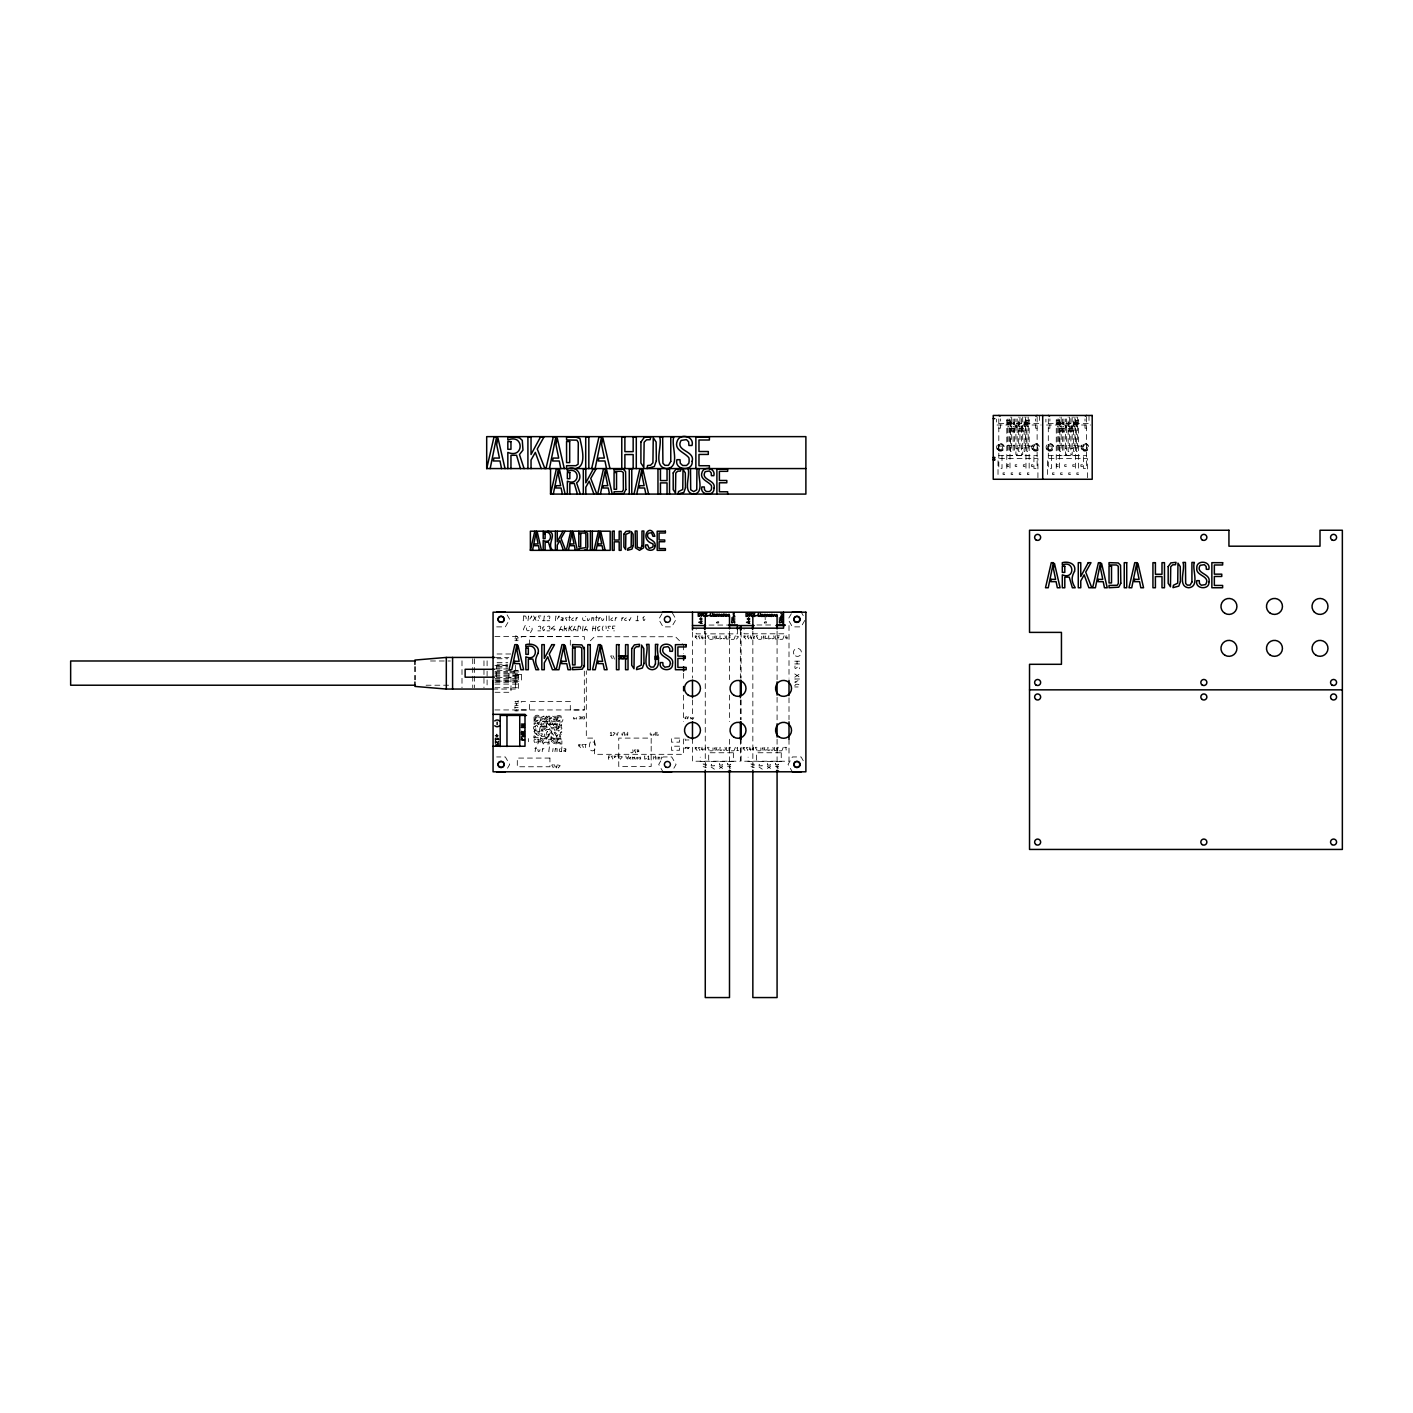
<?xml version="1.0" encoding="UTF-8"?>
<svg xmlns="http://www.w3.org/2000/svg" width="1413" height="1413" viewBox="0 0 1413 1413"><rect width="100%" height="100%" fill="white"/><g stroke="black" fill="none" stroke-linecap="round" stroke-linejoin="round"><path stroke-width="0.75" stroke-dasharray="5 3.75" d="M543.334 721.195C549.657 722.555 537.858 724.586 545.012 722.891C546.001 723.65 550.911 725.346 550.081 722.043C546.248 721.195 543.369 721.231 542.486 721.284L543.334 721.125M542.521 727.094L547.555 727.077C548.88 732.429 549.851 728.19 547.555 729.603L550.081 729.567L548.403 724.622L550.84 724.586L550.929 722.979L546.743 722.873L546.672 720.365L541.656 718.705L545.771 718.669L545.012 717.062L550.046 716.992L549.251 725.381C557.905 722.608 549.304 720.612 547.555 721.195C548.898 726.936 543.351 726.247 539.943 727.024C541.462 723.951 533.814 723.368 538.176 722.891L538.265 726.229L539.943 728.048L539.095 732.093L541.603 732.199L540.808 733.824L542.433 733.877C540.243 740.695 540.473 728.048 538.176 732.181C536.181 731.934 536.216 729.002 538.212 728.79C537.452 724.71 536.057 723.544 534.873 727.872L535.633 727.96C536.622 731.386 531.8 729.196 534.043 726.353L536.534 726.282C536.816 729.55 533.266 729.249 534.891 733.824L538.265 733.064C540.473 733.7 538.653 736.668 537.417 734.795C538.053 741.79 532.754 731.669 534.043 738.045L537.382 738.098L538.212 740.642C539.413 747.194 533.231 743.22 534.043 739.864L536.481 738.946L535.774 742.302L539.907 741.489L539.96 743.114L541.603 743.15L542.398 741.472L543.281 743.997L544.164 742.355L540.826 742.302L540.808 740.677L542.433 739.794L544.129 741.454L545.012 738.187L547.467 738.098C549.021 735.396 543.422 732.941 545.029 737.215L546.619 737.25L545.877 740.589L547.555 741.436C551.724 744.421 542.521 739.882 545.029 743.962L549.233 743.927L548.403 735.608C551.176 732.852 543.987 734.954 550.84 734.725L551.724 739.776L547.59 739.776L550.84 738.946L551.017 737.25L553.419 737.233C555.98 734.619 550.346 734.583 551.776 730.574C556.775 731.563 545.33 732.358 550.099 738.045L553.454 738.134L552.624 743.962L555.062 743.167C554.302 738.522 548.668 747.777 551.776 740.712L552.624 740.536M570.304 645.158L570.304 636.662L529.575 636.662L529.575 645.158M540.79 738.187L540.773 739.741C535.509 741.86 539.501 733.93 540.79 738.187C548.315 741.737 544.764 733.082 547.467 731.333C548.138 735.767 549.321 730.397 550.911 730.539C552.66 732.27 551.459 741.419 555.132 738.134L554.267 740.624L552.624 740.624M540.773 727.077C539.978 725.028 545.665 722.908 544.164 727.024C547.502 728.702 545.718 719.093 546.707 728.719L544.923 729.656L542.521 728.825L543.316 732.994L542.468 730.539L540.79 731.245L541.621 729.691C537.558 725.558 551.017 729.55 545.1 730.486L544.164 736.314L541.656 736.438L542.468 738.893L541.638 738.187M558.612 726.264L558.524 728.772L555.168 728.843L555.115 731.333L554.267 728.825L550.946 728.772L550.116 726.282L551.776 727.872C554.179 727.925 557.729 724.321 560.202 727.077L557.764 727.96C557.075 730.609 564.37 729.514 561.102 727.094L561.897 722.944L561.049 725.381C558.312 726.971 559.654 721.849 560.219 724.498L552.695 724.586C550.681 719.994 555.062 721.354 555.132 718.705L553.507 719.5L552.66 717.839L551.812 719.535L551.812 722.043L555.132 721.248L553.543 725.434C553.825 721.284 558.983 723.014 556.828 727.925L555.168 727.147L557.676 726.353M527.985 620.731L528.586 615.944L529.751 619.353L531.765 615.944L531.182 620.731M543.722 620.731L544.305 615.944L542.769 617.304M535.121 751.663L535.633 747.565L536.852 746.876M555.344 620.731L555.945 615.944L557.111 619.353L559.124 615.944L558.541 620.731M542.186 751.663L542.592 748.466M562.869 620.731L563.01 617.764L561.191 617.764M549.392 746.876L548.792 751.663L551.088 751.663M563.999 630.869L564.599 626.065C568.309 624.599 567.514 630.145 564.299 628.573M552.677 751.663L553.066 748.466M569.616 615.944L569.103 620.042L570.163 620.731M568.785 630.869L569.386 626.065M554.956 751.663L555.362 748.466M557.005 751.663L557.146 748.696L555.291 748.925M575.868 620.731L576.257 617.534M561.332 751.663L561.932 746.876M565.677 751.663L565.818 748.696L563.981 748.696M582.474 630.869L583.074 626.065M591.588 620.731L591.994 617.534M592.506 630.869L593.107 626.065M593.654 620.731L593.796 617.764L591.941 617.993M596.516 615.944L596.003 620.042L597.063 620.731M595.244 630.869L595.844 626.065M598.67 620.731L599.059 617.534M603.139 626.065C599.483 632.212 608.067 632.106 605.877 626.065M606.548 615.944L606.636 620.731M609.056 615.944L609.144 620.731M615.079 620.731L615.485 617.534M621.685 620.731L622.091 617.534M637.192 620.731L637.793 615.944L636.256 617.304M557.27 764.733L556.51 767.93L555.91 765.652L555.309 767.93L554.55 764.733M628.573 755.973L627.814 759.17L627.213 756.891L626.595 759.17L625.835 755.973M687.778 747.194L687.389 748.784L686.4 747.194M687.248 739.97L686.17 739.97M688.908 739.97L687.848 739.97M582.704 716.833L581.962 719.076L581.202 716.833M618.152 732.217L617.092 735.414L616.033 732.217M623.327 732.217L622.268 735.414L621.19 732.217M702.067 635.691L701.307 637.97L703.268 637.97M717.045 621.861L718.722 621.72L718.722 622.921L715.526 622.921L715.826 621.402L717.045 622.921M688.378 716.674L687.636 718.899L686.895 716.674M702.067 747.159L701.307 749.455L703.268 749.455M750.78 635.656L750.02 637.934L751.999 637.934M764.733 621.861L766.411 621.72L766.411 622.921L763.214 622.921L763.515 621.402L764.733 622.921M786.193 635.656L785.434 637.934L787.412 637.934M749.932 747.159L749.173 749.455L751.151 749.455M795.007 666C793.965 673.33 800.359 661.372 799.334 668.72M794.777 685.835L795.448 684.687A3.321 3.321 0 0 1 798.875 684.687L799.564 686.965L794.777 686.965M559.212 630.869L561.42 626.065L562.409 630.869M572.901 630.869L575.091 626.065L576.098 630.869M584.064 630.869L586.271 626.065L587.26 630.869M630.975 617.534L629.439 620.731L628.697 617.534M633.889 759.17L634.349 757.032L635.267 759.17M507.514 768.213L509.687 764.451L505.342 756.944L496.67 756.944M661.973 613.737L658.723 619.371L663.05 626.877L671.723 626.877L676.05 619.371L671.723 611.864M673.877 768.213L676.05 764.451L671.723 756.944L663.05 756.944L658.723 764.451L663.05 771.957M791.333 613.737L788.065 619.371L792.41 626.877L801.083 626.877L805.41 619.371M551.724 628.803C562.215 628.873 543.457 634.048 554.338 626.065M576.151 618.452L577.634 617.534M598.953 618.452L600.437 617.534M615.361 618.452L616.845 617.534M621.967 618.452L623.451 617.534M542.468 749.385L543.952 748.466M533.001 620.731L536.781 615.944M590.369 640.796L594.414 636.751L675.502 636.751L682.249 643.498M534.873 717.062C546.019 714.642 532.86 728.207 534.873 717.062L534.043 717.062C540.367 709.626 544.217 727.094 534.114 722.043L534.043 717.062M556.846 717.062C567.973 714.642 554.814 728.207 556.846 717.062L555.998 717.062C557.958 713.388 565.924 716.674 561.915 721.972L555.998 722.008L555.998 717.062M573.766 717.786L574.72 719.076M556.846 739.017L561.014 738.946L561.049 743.114L556.881 743.15L555.998 738.187L561.897 738.134L561.862 743.997L555.998 743.962L555.998 739.017M558.347 765.034L560.166 765.652L558.188 767.93L560.166 767.93M613.295 732.517L615.114 733.135L613.136 735.414L615.114 735.414M736.721 636.15L738.54 636.751L736.562 639.029L738.54 639.029M620.519 756.273L622.338 756.891L620.36 759.17L622.338 759.17M632.529 757.35L633.889 757.492M690.833 717.627L691.787 718.899M658.529 757.35L659.73 757.191L659.889 759.17M706.041 765.828C707.418 762.225 703.444 765.528 703.144 763.85L703.144 765.828M753.924 765.828C755.301 762.225 751.327 765.528 751.027 763.85L751.027 765.828M525.247 625.394L523.358 629.491L524.329 632.688M529.186 630.41C525.106 632.936 526.095 623.91 529.663 626.524M547.449 616.404C551.653 614.231 549.904 620.448 546.672 620.731L549.639 620.731M530.493 632.688L532.259 629.491L531.394 625.394M538.335 626.524C542.521 624.369 540.773 630.587 537.558 630.869L540.525 630.869M547.449 626.524C551.653 624.369 549.904 630.587 546.672 630.869L549.639 630.869M569.05 628.803L572.124 626.065M585.265 620.272C581.202 622.797 582.191 613.772 585.759 616.404M794.777 677.163L799.564 673.966M719.447 768.407L722.644 766.288M767.33 768.407L770.527 766.288M704.946 637.21C705.617 642.403 705.016 632.865 705.564 637.21M576.734 718.97L575.674 718.652L576.734 717.68M753.659 637.175C754.312 642.491 753.8 632.741 754.277 637.175M610.257 733.135L611.158 732.217L611.158 735.414M638.376 751.327L638.835 750.109L637.316 749.808L637.316 753.005L638.535 753.005L638.994 751.645L637.316 751.327M631.01 759.011C626.824 758.869 633.554 755.566 629.633 758.11M647.737 756.891L648.638 755.973L648.638 759.17M704.946 748.678C705.617 753.871 705.016 744.351 705.564 748.678M736.721 748.236L737.621 747.318L737.621 750.515M752.829 748.696C753.518 753.941 753.041 744.262 753.429 748.696M563.116 618.682L560.678 620.042L562.886 620.501M573.607 620.501C567.39 620.272 578.058 615.344 571.735 619.124M612.818 620.501C606.619 620.272 617.269 615.344 610.946 619.124M626.507 620.501C620.289 620.272 630.957 615.344 624.617 619.124M561.367 751.433C558.153 753.217 558.894 746.876 561.703 748.696M565.924 749.614L563.469 750.974L565.695 751.433M528.338 738.557L528.391 741.719M584.328 671.087L584.328 709.944L570.304 710.015L570.304 701.519L529.575 701.519L529.575 710.015L518.129 709.944M1006.798 420.544L1009.977 420.544M1025.962 420.544L1029.159 420.544M1056.27 420.544L1059.45 420.544M1075.434 420.544L1078.631 420.544M1007.752 422.77L1009.041 422.77M1010.419 422.77L1011.69 422.77M1013.156 422.77L1014.446 422.77M1018.667 422.77L1019.939 422.77M1024.16 422.77L1025.432 422.77M1026.915 422.77L1028.187 422.77M1057.242 422.77L1058.514 422.77M1059.891 422.77L1061.163 422.77M1062.629 422.77L1063.918 422.77M1068.14 422.77L1069.411 422.77M1073.633 422.77L1074.922 422.77M1076.388 422.77L1077.66 422.77M1007.752 423.105L1009.041 423.105M1010.419 423.105L1011.69 423.105M1013.156 423.105L1014.446 423.105M1018.667 423.105L1019.939 423.105M1024.16 423.105L1025.432 423.105M1026.915 423.105L1028.187 423.105M1057.242 423.105L1058.514 423.105M1059.891 423.105L1061.163 423.105M1062.629 423.105L1063.918 423.105M1068.14 423.105L1069.411 423.105M1073.633 423.105L1074.922 423.105M1076.388 423.105L1077.66 423.105M1007.752 424.377L1009.041 424.377M1010.419 424.377L1011.69 424.377M1013.156 424.377L1014.446 424.377M1018.667 424.377L1019.939 424.377M1024.16 424.377L1025.432 424.377M1026.915 424.377L1028.187 424.377M1057.242 424.377L1058.514 424.377M1059.891 424.377L1061.163 424.377M1062.629 424.377L1063.918 424.377M1068.14 424.377L1069.411 424.377M1073.633 424.377L1074.922 424.377M1076.388 424.377L1077.66 424.377M997.03 425.013L1041.116 425.013M1046.503 425.013L1090.589 425.013M1015.912 425.967L1017.183 425.967M1021.405 425.967L1022.694 425.967M1065.384 425.967L1066.656 425.967M1070.895 425.967L1072.167 425.967M1015.912 426.284L1017.183 426.284M1021.405 426.284L1022.694 426.284M1065.384 426.284L1066.656 426.284M1070.895 426.284L1072.167 426.284M1007.752 426.602L1009.041 426.602M1010.419 426.602L1011.69 426.602M1013.156 426.602L1014.446 426.602M1015.912 426.602L1017.183 426.602M1018.667 426.602L1019.939 426.602M1021.405 426.602L1022.694 426.602M1024.16 426.602L1025.432 426.602M1026.915 426.602L1028.187 426.602M1057.242 426.602L1058.514 426.602M1059.891 426.602L1061.163 426.602M1062.629 426.602L1063.918 426.602M1065.384 426.602L1066.656 426.602M1068.14 426.602L1069.411 426.602M1070.895 426.602L1072.167 426.602M1073.633 426.602L1074.922 426.602M1076.388 426.602L1077.66 426.602M1015.912 427.574L1017.183 427.574M1021.405 427.574L1022.694 427.574M1065.384 427.574L1066.656 427.574M1070.895 427.574L1072.167 427.574M998.814 428.21L1000.422 428.21L1000.422 418.902M1037.124 428.21L1035.535 428.21L1035.535 418.902M1048.305 428.21L1049.894 428.21L1049.894 418.902M1086.597 428.21L1085.007 428.21L1085.007 418.902M1009.977 428.528L1025.962 428.528M1059.45 428.528L1075.434 428.528M1009.977 430.117L1025.962 430.117M1059.45 430.117L1075.434 430.117M1009.977 431.707L1025.962 431.707M1059.45 431.707L1075.434 431.707M1007.752 445.272L1009.041 445.219M1010.419 445.272L1011.69 445.219M1013.156 445.272L1014.446 445.219M1018.667 445.219L1019.939 445.272M1024.16 445.272L1025.432 445.219M1026.915 445.219L1028.187 445.272M1057.242 445.219L1058.514 445.272M1059.891 445.219L1061.163 445.272M1062.629 445.219L1063.918 445.272M1068.14 445.219L1069.411 445.272M1073.633 445.219L1074.922 445.272M1076.388 445.219L1077.66 445.272M998.814 446.084L1006.798 446.084M1029.159 446.084L1037.124 446.084M1048.305 446.084L1056.27 446.084M1078.631 446.084L1086.597 446.084M1007.716 455.375L1028.24 455.622M998.814 455.657L1037.124 455.657M1048.305 455.657L1086.597 455.657M540.896 615.944L538.618 615.944C537.329 617.234 543.987 620.89 537.841 620.272M568.733 617.534L570.569 617.534M595.632 617.534L597.469 617.534M542.345 620.731L545.082 620.731M635.832 620.731L638.57 620.731M756.891 624.988L774.377 624.988M709.008 625.058L728.684 625.058M614.991 626.065L612.712 626.065L612.112 630.869L614.39 630.869M496.67 626.877L505.342 626.877L509.687 619.371L506.419 613.737M592.824 628.361L595.562 628.361M612.43 628.361L614.019 628.361M559.848 629.491L562.127 629.491M573.519 629.491L575.798 629.491M584.699 629.491L586.978 629.491M700.583 633.872L696.185 633.872L696.185 629.474M748.466 633.801L744.068 633.801L744.068 629.386M752.528 633.801L785.31 633.801M709.043 635.832L707.524 635.832C706.871 636.733 711.463 639.135 707.383 638.729M730.627 635.832L729.108 635.832L729.108 639.029L730.627 639.029M757.774 635.815L756.255 635.815C755.584 636.715 760.176 639.118 756.096 638.694M779.358 635.815L777.839 635.815L777.839 639.012L779.358 639.012M494.939 636.539L584.328 636.539L584.328 643.003M525.53 636.662L521.273 636.662L521.273 640.901M729.108 637.351L730.185 637.351M777.839 637.334L778.899 637.334M695.214 637.51L696.892 636.15L695.214 635.832L695.214 639.029M743.927 637.493L745.605 636.115L743.927 635.815L743.927 639.012M514.933 638.853L518.129 638.853M728.048 639.029L726.529 639.029L726.529 635.832M734.124 639.029L735.343 635.832M776.761 639.012L775.242 639.012L775.242 635.815M782.855 639.012L784.056 635.815M709.803 639.33L712.24 639.33M731.245 639.33L733.683 639.33M758.534 639.312L760.953 639.312M779.958 639.312L782.396 639.312M514.933 640.672L518.129 640.672M497.04 653.989L510.994 653.989M612.288 655.932L610.769 655.932C610.098 656.815 614.708 659.217 610.61 658.811M495.857 657.434L508.839 657.434M497.076 658.741L507.779 658.741M430.506 660.984L450.376 660.984M794.777 661.196L799.564 661.196M497.076 662.361L507.779 662.361M497.076 664.216L507.779 664.216M794.777 663.933L799.564 663.933M506.967 665.329L496.511 665.329L496.511 681.154L521.609 681.154L521.609 671.917M494.939 665.541L507.779 665.541M497.076 666.6L507.779 666.6M497.076 667.925L507.779 667.925M494.939 668.985L507.779 668.985M497.076 670.327L518.483 670.327M513.767 670.61L517.688 670.61M494.939 671.387L507.779 671.387M509.916 671.387L518.483 671.387M513.767 671.917L519.648 671.917M494.939 672.712L507.779 672.712M509.916 672.712L518.483 672.712M494.939 673.771L518.483 673.771M521.609 674.566L513.767 674.566L513.767 675.873L521.609 675.873M494.939 675.096L518.483 675.096M494.939 676.156L518.483 676.156M497.076 677.481L518.483 677.481M494.939 678.54L518.483 678.54M799.564 678.982L794.777 678.982L798.186 680.589L794.777 682.179L799.564 682.179M494.939 679.883L518.483 679.883M494.939 680.942L518.483 680.942M494.939 682.267L518.483 682.267M494.939 684.104L518.483 684.104M426.09 685.217L450.376 685.217M494.939 687.742L518.483 687.742M492.89 689.049L518.483 689.049L518.483 671.263M495.045 692.282L510.994 692.282L510.994 673.136M518.129 701.431L514.933 701.431L515.851 702.349M525.53 701.519L521.273 701.519L521.273 705.758M514.933 703.709L518.129 703.709M514.933 705.546L518.129 705.546M514.933 707.507L518.129 707.507M494.939 709.944L584.328 709.944M579.189 716.833L580.566 716.833L580.46 718.864L579.189 718.864M583.233 716.833L584.611 716.833L584.505 718.864L583.339 718.97M686.153 716.674L684.969 717.733L686.153 718.687L684.969 718.687M651.534 734.036L651.994 735.255L650.475 734.954A2.208 2.208 0 0 1 650.475 732.676L651.994 732.376M610.257 735.414L612.076 735.414M534.043 737.339L538.265 737.339M685.729 740.5L684.969 738.911M584.47 744.457L586.289 744.457M578.694 746.135L580.354 744.775L578.694 744.457L578.694 747.654M709.043 747.318L707.524 747.318C706.871 748.219 711.463 750.621 707.383 750.215M730.627 747.318L729.108 747.318L729.108 750.515L730.627 750.515M756.926 747.318L755.407 747.318C754.736 748.219 759.346 750.621 755.266 750.215M778.51 747.318L776.991 747.318L776.991 750.515L778.51 750.515M784.445 747.318L786.423 747.318C784.727 747.601 788.048 751.575 784.445 750.215M684.969 748.025L685.8 747.353L684.969 748.784M688.378 748.025L689.208 747.353L688.378 748.784M534.838 748.466L536.657 748.466M695.214 748.996L696.892 747.618L695.214 747.318L695.214 750.515M729.108 748.837L730.185 748.837M743.097 748.996L744.775 747.618L743.097 747.318L743.097 750.515M776.991 748.837L778.051 748.837M728.048 750.515L726.529 750.515L726.529 747.318M734.124 750.515L735.343 747.318M736.721 750.515L738.54 750.515M775.931 750.515L774.412 750.515L774.412 747.318M782.007 750.515L783.226 747.318M709.803 750.815L712.24 750.815M731.245 750.815L733.683 750.815M757.686 750.815L760.123 750.815M779.128 750.815L781.548 750.815M610.027 755.973L608.508 755.973L608.508 759.17L610.027 759.17M617.322 755.973L619.3 755.973C617.622 756.273 620.925 760.229 617.322 758.869M608.508 757.492L609.568 757.492M614.443 757.651L616.103 756.273L614.443 755.973L614.443 759.17M647.737 759.17L649.556 759.17M704.645 761.572L700.23 761.572L700.23 757.174M752.528 761.572L748.113 761.572L748.113 757.174M727.554 766.288L730.751 766.288L727.554 768.107L730.751 768.107M775.437 766.288L778.634 766.288L775.437 768.107L778.634 768.107M748.802 635.974C743.909 635.285 751.875 639.541 746.982 638.853M700.089 635.991C695.178 635.302 703.162 639.559 698.252 638.87M747.972 747.477C743.061 746.788 751.045 751.045 746.135 750.356M700.089 747.477C695.178 746.788 703.162 751.045 698.252 750.356M751.027 766.588L754.224 767.648M703.144 766.588L706.341 767.648M635.956 749.967C631.046 749.279 639.029 753.535 634.119 752.846M583.551 744.616C578.659 743.98 586.625 748.166 581.732 747.495M613.065 756.132C608.173 755.443 616.139 759.699 611.246 759.011M553.472 764.875C548.58 764.203 556.545 768.46 551.653 767.771M610.628 626.295C603.386 625.182 614.602 631.752 607.36 630.64M693.801 717.521L693.165 718.899M640.743 757.191C637.422 756.75 643.127 759.576 639.524 759.011M567.108 617.764C562.197 617.075 570.269 621.384 564.953 620.501M794.777 673.966L799.564 677.163M767.33 766.288L770.527 768.407M759.064 767.047L762.261 769.167M719.447 766.288L722.644 768.407M711.181 767.047L714.377 769.167M515.25 637.493L515.851 635.656L518.129 637.634L518.129 635.656M744.686 637.493L745.764 639.012M695.973 637.51L697.051 639.029M743.856 748.996L744.916 750.515M695.973 748.996L697.051 750.515M579.454 746.135L580.513 747.654M569.828 628.131L571.523 630.869M801.083 611.864L803.238 615.626M803.238 760.706L801.083 756.944L792.41 756.944L788.065 764.451L792.41 771.957M565.43 628.573L566.737 630.869M533.602 615.944L536.198 620.731M613.348 655.932L614.425 659.112M1088.999 415.44L1088.999 423.423L1045.903 423.423L1045.903 419.166M1087.392 477.682L1087.392 458.536L1047.492 458.536L1047.492 477.682M1086.597 417.029L1086.597 468.427L1083.418 468.427L1083.418 455.657M1078.631 419.396L1078.631 468.427L1075.434 468.427L1075.434 419.219M1077.66 417.029L1077.66 451.506L1076.388 451.506L1076.388 417.029M1077.713 455.622L1057.171 455.622M1074.922 417.029L1074.922 451.506L1073.633 451.506L1073.633 417.029M1072.167 417.029L1072.167 454.703L1070.895 454.703L1070.895 417.029M1069.411 417.029L1069.411 451.506L1068.14 451.506L1068.14 417.029M1066.656 418.954L1066.656 454.703L1065.384 454.703L1065.384 418.954M1063.918 418.954L1063.918 451.506L1062.629 451.506L1062.629 418.954M1061.163 417.029L1061.163 451.506L1059.891 451.506L1059.891 417.029M1059.45 419.219L1059.45 468.427L1056.27 468.427L1056.27 419.396M1058.514 418.954L1058.514 451.506L1057.242 451.506L1057.242 418.954M1051.484 455.657L1051.484 468.427L1048.305 468.427L1048.305 418.902M1039.526 415.44L1039.526 423.423L996.43 423.423L996.43 419.166M1037.919 477.682L1037.919 458.536L998.02 458.536L998.02 477.682M1037.124 417.029L1037.124 468.427L1033.927 468.427L1033.927 455.657M1029.159 419.396L1029.159 468.427L1025.962 468.427L1025.962 419.219M1028.187 417.029L1028.187 451.506L1026.915 451.506L1026.915 417.029M1025.432 417.029L1025.432 451.506L1024.16 451.506L1024.16 417.029M1022.694 417.029L1022.694 454.703L1021.405 454.703L1021.405 417.029M1019.939 417.029L1019.939 451.506L1018.667 451.506L1018.667 417.029M1017.183 418.954L1017.183 454.703L1015.912 454.703L1015.912 418.954M1014.446 418.954L1014.446 451.506L1013.156 451.506L1013.156 418.954M1011.69 417.029L1011.69 451.506L1010.419 451.506L1010.419 417.029M1009.977 419.219L1009.977 468.427L1006.798 468.427L1006.798 419.396M1009.041 418.954L1009.041 451.506L1007.752 451.506L1007.752 418.954M1002.011 455.657L1002.011 468.427L998.814 468.427L998.814 418.902M797.056 661.196L797.056 663.933M789.002 625.553L789.002 678.081M789.002 697.775L789.002 719.641M789.002 739.335L789.002 761.218L741.119 761.218L741.119 739.335M786.953 636.874L786.953 639.012M777.079 631.081L777.079 679.653M777.079 697.316L777.079 721.601M777.079 739.264L777.079 767.966M773.723 635.815C775.666 639.877 769.961 639.877 771.904 635.815M772.893 747.318C774.819 751.38 769.131 751.38 771.074 747.318M765.192 617.304L765.192 619.742M763.85 639.012L763.85 635.815L762.79 638.093L761.713 635.815L761.713 639.012M763.02 750.515L763.02 747.318L761.943 749.596L760.883 747.318L760.883 750.515M752.846 631.081L752.846 767.966M751.539 636.874L751.539 639.012M750.692 748.378L750.692 750.515M741.119 632.123L741.119 678.081M741.119 699.947L741.119 719.641M740.359 629.933L740.359 678.081M740.359 699.947L740.359 719.641M740.359 739.335L740.359 761.218L692.476 761.218L692.476 739.335M737.427 629.474L737.427 633.872L704.645 633.872L704.645 629.474M729.497 631.081L729.497 679.653M729.497 695.108L729.497 721.601M729.497 739.264L729.497 767.966M725.01 635.832C726.953 639.895 721.248 639.895 723.191 635.832M725.01 747.318C726.953 751.38 721.248 751.38 723.191 747.318M715.137 639.029L715.137 635.832L714.06 638.111L713 635.832L713 639.029M715.137 750.515L715.137 747.318L714.06 749.596L713 747.318L713 750.515M705.264 631.081L705.264 767.966M702.826 636.91L702.826 639.029M702.826 748.378L702.826 750.515M692.476 632.123L692.476 678.081M692.476 699.947L692.476 719.641M690.833 717.415L690.833 718.899M683.609 644.858L683.609 653.618M683.609 673.312L683.609 679.883M683.609 695.196L683.609 721.478M683.609 738.981L683.609 754.312L594.414 754.312L594.414 738.098L586.307 738.098L586.307 670.875M661.408 757.032L661.408 759.17M658.529 757.032L658.529 759.17M656.992 757.032L656.992 759.17M655.473 759.17L655.473 755.973L654.413 758.251L653.354 755.973L653.354 759.17M655.332 732.217L655.332 735.414L653.513 732.217L653.513 735.414M632.759 749.808C634.684 753.871 628.997 753.871 630.94 749.808M632.529 757.032L632.529 759.17M627.725 732.217L627.725 735.414L625.906 732.217L625.906 735.414M624.387 732.217L624.387 735.414M585.371 744.457L585.371 747.654M573.766 717.574L573.766 719.076M518.129 700.53L518.129 702.349M518.129 709.344L518.129 710.863L514.933 710.863L514.933 709.344M516.469 638.853L516.469 640.672M516.469 703.709L516.469 705.546M516.469 709.803L516.469 710.863M515.339 665.329L515.339 689.049M514.933 706.606L514.933 708.425M509.069 673.242L509.069 681.154M487.096 660.807L487.096 669.091M487.096 671.175L487.096 687.742M483.97 660.807L483.97 687.742M474.556 658.741L474.556 687.742M472.737 658.741L472.737 687.742M461.998 660.807L461.998 687.742M415.122 666.653L415.122 679.83M414.927 666.653L414.927 679.83M542.486 719.517L540.879 720.365L540.826 716.144L544.164 716.179L541.656 717.027L542.486 719.517M546.707 716.214L546.743 719.5L551.759 717.875C546.319 718.811 552.077 720.365 551.759 716.179L548.438 716.144L547.626 717.822L546.743 716.144M556.846 735.643L556.846 737.162C554.691 737.392 560.113 733.594 557.764 733.029C552.448 730.715 553.578 734.354 556.846 733.789L556.033 729.656L559.354 730.539L558.612 731.333C559.053 735.025 561.685 730.645 561.915 732.093C556.651 732.252 565.748 736.562 559.407 735.572L560.184 737.233L560.219 734.795L555.15 734.795L556.846 735.643M651.181 746.205L651.181 766.464L618.753 766.464L618.753 738.098L651.181 738.098L651.181 746.205M733.365 752.758L733.365 761.572L708.69 761.572L708.69 752.758L733.365 752.758M781.248 752.758L781.248 761.572L756.573 761.572L756.573 752.758L781.248 752.758M535.739 733.064L536.534 734.707L535.81 733.029M555.998 723.774C554.867 726.088 558.806 726.088 557.676 723.774L555.998 723.774M534.891 723.774L534.114 724.586L534.079 722.908L535.721 722.944L534.962 723.739M535.721 730.574L534.043 731.298L535.721 730.574M523.799 615.944L523.199 620.731C526.59 621.844 527.614 615.026 523.799 615.944M542.716 627.902C543.369 636.768 547.485 621.526 542.716 627.902M537.911 749.385C537.964 755.902 542.804 745.834 537.911 749.385M578.288 626.065L577.687 630.869C581.079 631.982 582.121 625.164 578.288 626.065M587.313 618.452C587.366 624.97 592.224 614.885 587.313 618.452M597.699 627.672C598.07 637.139 603.634 621.685 597.699 627.672M601.691 618.452C601.726 624.97 606.583 614.885 601.691 618.452M643.039 617.764C643.692 626.63 647.79 611.387 643.039 617.764M711.322 764.61L711.181 765.828L714.377 765.828L713.918 764.309A2.208 2.208 0 0 0 711.64 764.309L711.322 764.61M719.606 763.85L719.447 765.069L722.644 765.069L722.184 763.55A2.208 2.208 0 0 0 719.906 763.55L719.606 763.85M727.713 763.55L727.554 764.751L730.751 764.751L730.291 763.232A2.208 2.208 0 0 0 728.013 763.232L727.713 763.55M759.205 764.61L759.064 765.828L762.261 765.828L761.801 764.309A2.208 2.208 0 0 0 759.523 764.309L759.205 764.61M767.489 763.85L767.33 765.069L770.527 765.069L770.067 763.55A2.208 2.208 0 0 0 767.789 763.55L767.489 763.85M775.596 763.55L775.437 764.751L778.634 764.751L778.174 763.232A2.208 2.208 0 0 0 775.896 763.232L775.596 763.55M636.786 757.35C636.062 761.713 640.442 756.397 636.786 757.35M535.774 717.839C533.584 721.407 540.331 721.46 538.247 717.875L535.774 717.839M539.996 722.908C538.547 725.24 542.981 725.311 541.621 722.944L539.996 722.908M552.66 716.144L555.115 717.822L555.132 716.179L552.66 716.144M557.729 717.839C555.556 721.407 562.286 721.46 560.202 717.875L557.729 717.839M557.729 739.794C555.556 743.362 562.286 743.415 560.202 739.829L557.729 739.794M590.298 742.002C585.689 753.659 598.988 753.906 594.573 742.09L590.298 742.002M716.956 635.991L716.656 636.292A3.462 3.462 0 0 0 716.656 638.57L718.475 638.57A3.462 3.462 0 0 0 718.475 636.292L716.956 635.991M721.513 638.57L719.994 639.029L719.994 635.832L721.513 636.292A2.208 2.208 0 0 1 721.513 638.57M658.37 734.954L656.851 735.414L656.851 732.217L658.37 732.676A2.208 2.208 0 0 1 658.37 734.954M765.669 635.974L765.369 636.274A3.462 3.462 0 0 0 765.369 638.552L767.188 638.552A3.462 3.462 0 0 0 767.188 636.274L765.669 635.974M646.2 758.71L644.681 759.17L644.681 755.973L646.2 756.432A2.208 2.208 0 0 1 646.2 758.71M770.226 638.552L768.707 639.012L768.707 635.815L770.226 636.274A2.208 2.208 0 0 1 770.226 638.552M716.956 747.477L716.656 747.777A3.462 3.462 0 0 0 716.656 750.056L718.475 750.056A3.462 3.462 0 0 0 718.475 747.777L716.956 747.477M721.513 750.056L719.994 750.515L719.994 747.318L721.513 747.777A2.208 2.208 0 0 1 721.513 750.056M764.839 747.477L764.539 747.777A3.462 3.462 0 0 0 764.539 750.056L766.358 750.056A3.462 3.462 0 0 0 766.358 747.777L764.839 747.477M769.396 750.056L767.877 750.515L767.877 747.318L769.396 747.777A2.208 2.208 0 0 1 769.396 750.056M1017.183 448.416L1015.912 448.416L1017.183 448.469M1022.694 448.416L1021.405 448.416L1022.694 448.469M1066.656 448.416L1065.384 448.416L1066.656 448.469M1072.167 448.416L1070.895 448.416L1072.167 448.469M1008.688 464.789L1007.098 464.789L1007.098 466.378L1008.688 466.378L1008.688 464.789M1016.812 464.789L1015.205 464.789L1015.205 466.378L1016.812 466.378L1016.812 464.789M1024.92 464.789L1023.312 464.789L1023.312 466.378L1024.92 466.378L1024.92 464.789M1033.027 464.789L1031.419 464.789L1031.419 466.378L1033.027 466.378L1033.027 464.789M1058.178 464.789L1056.571 464.789L1056.571 466.378L1058.178 466.378L1058.178 464.789M1066.285 464.789L1064.678 464.789L1064.678 466.378L1066.285 466.378L1066.285 464.789M1074.392 464.789L1072.785 464.789L1072.785 466.378L1074.392 466.378L1074.392 464.789M1082.499 464.789L1080.892 464.789L1080.892 466.378L1082.499 466.378L1082.499 464.789M1004.643 472.896L1003.053 472.896L1003.053 474.485L1004.643 474.485L1004.643 472.896M1012.75 472.896L1011.16 472.896L1011.16 474.485L1012.75 474.485L1012.75 472.896M1020.857 472.896L1019.268 472.896L1019.268 474.485L1020.857 474.485L1020.857 472.896M1028.964 472.896L1027.375 472.896L1027.375 474.485L1028.964 474.485L1028.964 472.896M1054.116 472.896L1052.526 472.896L1052.526 474.485L1054.116 474.485L1054.116 472.896M1062.223 472.896L1060.633 472.896L1060.633 474.485L1062.223 474.485L1062.223 472.896M1070.33 472.896L1068.74 472.896L1068.74 474.485L1070.33 474.485L1070.33 472.896M1078.437 472.896L1076.847 472.896L1076.847 474.485L1078.437 474.485L1078.437 472.896M679.547 738.098L671.44 738.098L671.44 742.143L679.547 742.143L679.547 738.098M679.547 746.205L671.44 746.205L671.44 750.25L679.547 750.25L679.547 746.205M549.922 758.075L517.299 758.075L517.299 766.764L549.922 766.764L549.922 758.075M1048.305 450.129A3.197 3.197 0 0 0 1053.091 447.356A3.197 3.197 0 0 0 1048.305 444.583A3.197 3.197 0 0 0 1048.305 450.129M1083.418 450.129A3.197 3.197 0 0 0 1088.204 447.356A3.197 3.197 0 0 0 1083.418 444.583A3.197 3.197 0 0 0 1083.418 450.129M1083.082 450.676A3.833 3.833 0 0 0 1088.84 447.356A3.833 3.833 0 0 0 1083.082 444.035A3.833 3.833 0 0 0 1083.082 450.676M1047.987 450.676A3.833 3.833 0 0 0 1053.727 447.356A3.833 3.833 0 0 0 1047.987 444.035A3.833 3.833 0 0 0 1047.987 450.676M1083.895 449.281A2.225 2.225 0 0 0 1087.233 447.356A2.225 2.225 0 0 0 1083.895 445.431A2.225 2.225 0 0 0 1083.895 449.281M1048.782 449.281A2.225 2.225 0 0 0 1052.12 447.356A2.225 2.225 0 0 0 1048.782 445.431A2.225 2.225 0 0 0 1048.782 449.281M998.814 450.129A3.197 3.197 0 0 0 1003.601 447.356A3.197 3.197 0 0 0 998.814 444.583A3.197 3.197 0 0 0 998.814 450.129M1033.927 450.129A3.197 3.197 0 0 0 1038.714 447.356A3.197 3.197 0 0 0 1033.927 444.583A3.197 3.197 0 0 0 1033.927 450.129M1033.61 450.676A3.833 3.833 0 0 0 1039.367 447.356A3.833 3.833 0 0 0 1033.61 444.035A3.833 3.833 0 0 0 1033.61 450.676M998.496 450.676A3.833 3.833 0 0 0 1004.254 447.356A3.833 3.833 0 0 0 998.496 444.035A3.833 3.833 0 0 0 998.496 450.676M1034.422 449.281A2.225 2.225 0 0 0 1037.743 447.356A2.225 2.225 0 0 0 1034.422 445.431A2.225 2.225 0 0 0 1034.422 449.281M999.309 449.281A2.225 2.225 0 0 0 1002.629 447.356A2.225 2.225 0 0 0 999.309 445.431A2.225 2.225 0 0 0 999.309 449.281M795.448 655.879A3.992 3.992 0 0 0 801.436 652.417A3.992 3.992 0 0 0 795.448 648.956A3.992 3.992 0 0 0 795.448 655.879"/><path stroke-width="1.5" d="M506.967 746.541L506.967 715.42M519.737 746.541L519.737 715.42M584.364 665.187L582.315 669.179L572.565 669.691L572.565 667.378L580.814 667.254L581.891 665.329L581.767 648.108L580.019 646.924L572.565 646.924L572.565 644.611L581.82 644.911L584.364 649.115M490.152 468.639L496.581 437.112L493.985 437.112L486.69 468.639M532.489 550.346L536.375 531.235M549.427 468.657L555.839 437.129L553.242 437.129L545.948 468.657M553.295 494.091L558.4 469.01L556.333 469.01L550.54 494.091L805.887 494.091L805.887 436.635L486.69 436.635L486.69 468.568L805.887 468.568M568.415 550.346L572.3 531.235M595.12 468.639L601.532 437.112L598.935 437.112L591.641 468.639M600.419 494.091L605.523 469.028L603.457 469.028L597.664 494.091M596.109 550.346L600.013 531.235M636.768 494.073L641.873 469.01L639.806 469.01L634.013 494.073M530.387 550.346L530.387 531.2L610.186 531.2L610.186 550.346L530.387 550.346L534.803 531.235M566.313 550.346L570.728 531.235M594.008 550.346L598.423 531.235M620.643 655.932L619.583 659.112L618.523 655.932M731.757 621.261C731.086 626.153 735.343 618.188 734.654 623.08M779.464 621.261C778.775 626.153 783.032 618.188 782.343 623.08M719.535 614.143L718.775 616.28L718.016 614.143M767.347 614.372L766.588 616.492L765.828 614.372M723.491 614.743L724.41 614.143M771.304 614.973L772.222 614.372M562.957 531.235L557.27 541.762L557.27 531.235M565.076 531.235L561.032 538.424L565.677 550.346M704.804 616.28L706.924 613.083M752.599 616.492L754.736 613.295M1035.853 416.058L1037.124 415.44M1085.343 416.058L1086.597 415.44M494.709 720.93L496.087 720.171A3.515 3.515 0 0 1 498.206 720.171L499.584 720.93M499.584 725.787L498.206 726.547A3.515 3.515 0 0 1 496.087 726.547L494.709 725.787M713.918 614.443L715.137 614.302L715.278 616.28M761.731 614.673L762.949 614.514L763.091 616.492M780.877 613.613L782.696 614.213L780.735 616.492L782.696 616.492M730.592 770.844L730.291 771.145A2.208 2.208 0 0 1 728.313 771.304M778.475 770.844L778.174 771.145A2.208 2.208 0 0 1 776.196 771.304M523.004 732.305L524.523 731.245M721.972 616.121C717.786 615.98 724.516 612.677 720.612 615.203M733.064 613.984L733.983 613.083L733.983 616.28M729.267 616.121C725.081 615.98 731.81 612.677 727.907 615.203M769.785 616.333C765.599 616.192 772.328 612.906 768.407 615.432M777.079 616.333C772.893 616.192 779.623 612.906 775.719 615.432M702.067 621.261L698.87 622.321L702.067 623.38M749.755 621.261L746.559 622.321L749.755 623.38M498.718 744.068L495.521 745.128L498.718 746.188M521.326 737.021L524.523 736.261L522.245 735.643L524.523 735.043L521.326 734.283M575.78 468.604C587.455 466.06 581.555 446.667 579.948 438.542L575.815 437.076L566.578 437.076L566.578 439.973L576.928 440.149L578.288 442.552L578.129 464.206L575.939 465.689L566.578 465.689L566.578 468.604M584.399 550.328L586.907 549.427L587.808 546.884L587.578 533.178L584.417 531.217M494.868 657.434L446.314 657.434L414.927 660.065L414.927 664.446M993.233 418.619L994.823 418.619M993.233 457.37L994.823 457.37M993.233 458.059L994.823 458.059M993.233 459.437L994.823 459.437M993.233 460.126L994.823 460.126M496.67 611.864L505.342 611.864M663.05 611.864L671.723 611.864M792.41 611.864L801.083 611.864M733.064 616.28L734.884 616.28M731.616 618.064L734.813 618.064M779.305 618.064L782.502 618.064M699.629 618.982L702.067 618.982M747.318 618.982L749.755 618.982M731.616 619.883L734.813 619.883M779.305 619.883L782.502 619.883M776.567 624.988L785.31 624.988M728.684 625.058L737.427 625.058L737.427 629.474M692.476 625.553L705.546 625.553M729.479 625.553L740.359 625.553L740.359 629.933M754.189 625.553L741.119 625.553L741.119 629.933M775.949 625.553L784.657 625.553M692.476 628.167L783.544 628.167L783.544 612.2M415.051 660.984L70.65 660.984L70.65 685.217L415.051 685.217M494.426 669.285L465.142 669.285L465.142 677.198L494.426 677.198M414.927 682.02L414.927 686.418L446.314 689.049L492.89 689.049L492.89 681.154M1029.529 689.844L1342.35 689.844M493.066 714.342L525 714.342L525 746.258L493.066 746.258M526.501 715.42L500.202 715.42L500.202 746.541M521.326 724.092L524.523 724.092L521.326 725.911L524.523 725.911M521.326 727.43L524.523 727.43M524.523 733.064L521.326 733.064L521.644 731.386L523.004 733.064M495.521 735.714L497.959 735.714M495.521 739.211L498.718 739.211L497.8 738.293M524.523 739.9L521.326 739.9L521.644 738.222L523.004 739.9M496.67 771.957L505.342 771.957M663.05 771.957L671.723 771.957M792.41 771.957L801.083 771.957M1048.305 415.44L1049.559 416.058M998.814 415.44L1000.086 416.058M547.767 531.217C558.912 532.895 545.365 545.259 553.066 550.346M774.342 614.514L773.582 615.432M774.041 615.432L773.123 616.333M726.529 614.302C723.226 613.86 728.914 616.686 725.311 616.121M498.418 741.33L497.8 743.15L495.521 741.171L495.521 743.15M752.599 613.295L754.736 616.492M704.804 613.083L706.924 616.28M596.851 494.091L590.74 478.442L596.056 469.01L593.283 469.01L585.812 482.822L585.812 469.01L583.322 469.01L583.322 494.091M544.923 468.639L537.258 448.981L543.917 437.112L540.437 437.112L531.041 454.491L531.041 437.112L527.914 437.112L527.914 468.639M593.919 494.091L589.221 481.162L585.812 487.238L585.812 494.091M541.232 468.639L535.333 452.39L531.041 460.02L531.041 468.639M563.451 550.346L559.866 540.49L557.27 545.118L557.27 550.346M580.284 494.091L576.592 482.857C584.505 477.117 576.875 464.347 567.355 469.01L567.355 471.306C580.354 465.919 580.39 486.62 567.355 481.179L567.355 494.091M524.099 468.657L519.454 454.527L522.969 450.111L522.28 440.379L519.613 437.942L515.374 437.094L507.832 437.094L507.832 440.008C524.188 433.243 524.241 459.243 507.832 452.407L507.832 468.657M577.405 494.091L574.296 483.44L569.828 483.493L569.828 494.091M550.858 550.346L548.491 542.239L545.1 542.274L545.1 550.346M520.479 468.657L516.557 455.269L510.958 455.322L510.958 468.657M648.602 494.073L642.986 469.77L641.944 474.856L644.134 485.683L639.753 485.683L639.294 487.98L644.611 487.997L645.847 494.073M609.992 468.639L602.927 438.065L601.602 444.477L604.375 458.077L598.865 458.059L598.282 460.974L604.958 460.974L606.53 468.639M612.253 494.091L606.636 469.787L605.612 474.874L607.784 485.701L603.404 485.683L602.945 487.997L608.261 488.015L609.498 494.091M605.135 550.346L600.843 531.818L600.048 535.686L601.726 543.934L598.388 543.934L598.035 545.701L602.079 545.701L603.033 550.346M564.299 468.657L557.234 438.083L555.927 444.494L558.683 458.095L553.172 458.077L552.589 460.991L559.265 460.991L560.82 468.657M565.129 494.091L559.513 469.77L558.453 474.856L560.661 485.683L556.28 485.683L555.804 487.98L561.12 487.997L562.356 494.091M577.422 550.346L573.148 531.818L572.353 535.704L574.031 543.952L570.693 543.952L570.322 545.701L574.385 545.718L575.321 550.346M541.497 550.346L537.223 531.818L536.428 535.686L538.106 543.934L534.75 543.934L534.397 545.701L538.459 545.701L539.395 550.346M505.042 468.639L497.977 438.065L496.652 444.477L499.425 458.077L493.914 458.059L493.314 460.974L500.008 460.974L501.562 468.639M1042.706 415.44L1042.706 479.272M789.002 680.254L789.002 695.585M789.002 721.831L789.002 739.335M780.824 618.064L780.824 619.883M777.079 628.873L777.079 615.626L752.846 615.626L752.846 628.873M777.079 681.861L777.079 695.108M777.079 723.809L777.079 737.056M777.079 770.173L777.079 997.56L752.846 997.56L752.846 770.173M771.304 614.372L771.304 616.492M764.61 614.372L764.61 616.492M761.731 614.372L761.731 616.492M760.212 613.295C762.137 617.357 756.45 617.357 758.392 613.295M752.528 624.988L752.528 629.386M751.398 616.492L751.398 613.295L750.321 615.573L749.261 613.295L749.261 616.492M748.855 621.561L748.855 623.08M748.537 617.764L748.537 620.201M741.119 680.254L741.119 695.585M741.119 721.831L741.119 739.335M740.359 680.254L740.359 697.775M740.359 721.831L740.359 739.335M733.135 618.064L733.135 619.883M729.497 628.873L729.497 615.626L705.264 615.626L705.264 628.873M729.497 770.173L729.497 997.56L705.264 997.56L705.264 770.173M727.66 494.091L727.66 491.777L719.394 491.777L719.394 482.787L726.812 482.787L726.812 480.473L719.394 480.473L719.394 471.324L727.66 471.324L727.66 469.01L716.903 469.01L716.903 494.091M723.491 614.143L723.491 616.28M716.797 614.143L716.797 616.28M713.918 614.143L713.918 616.28M712.399 613.083C714.324 617.145 708.637 617.145 710.58 613.083M709.397 468.639L709.397 465.725L698.976 465.725L698.976 454.438L708.302 454.438L708.302 451.524L698.976 451.524L698.976 440.008L709.397 440.008L709.397 437.112L695.867 437.112L695.867 468.639M704.645 625.058L704.645 629.474M703.586 616.28L703.586 613.083L702.508 615.361L701.449 613.083L701.449 616.28M701.148 621.561L701.148 623.08M700.848 617.764L700.848 620.201M699.435 468.745C696.733 475.369 705.352 493.049 693.712 494.091C682.09 493.013 690.727 475.351 688.007 468.745M696.945 468.745L696.75 489.781L693.712 491.653L690.692 489.781L690.498 468.745M692.476 612.2L692.476 629.933M692.476 680.254L692.476 697.775M692.476 721.831L692.476 739.335M683.609 655.809L683.609 660.171M683.609 666.742L683.609 671.122M683.609 686.453L683.609 690.833M669.532 494.091L669.532 469.01L667.042 469.01L667.042 480.579L660.454 480.579L660.454 469.01L657.963 469.01L657.963 494.091M667.042 494.091L667.042 482.893L660.454 482.893L660.454 494.091M655.173 656.25L655.173 659.447M636.292 468.639L636.292 437.112L633.165 437.112L633.165 451.648L624.882 451.648L624.882 437.112L621.773 437.112L621.773 468.639M633.165 468.639L633.165 454.562L624.882 454.562L624.882 468.639M631.77 494.091L631.77 469.01L629.28 469.01L629.28 494.091M626.877 655.932C628.82 659.995 623.115 659.995 625.058 655.932M592.312 531.235L592.312 550.346M590.404 531.235L590.404 550.346M588.832 468.639L588.832 437.112L585.706 437.112L585.706 468.639M584.328 647.331L584.328 666.759M578.818 531.217L578.818 532.966L585.088 533.072L585.9 534.538L585.812 547.661L578.818 548.562L578.818 550.328M555.38 531.235L555.38 550.346M550.54 468.568L550.54 494.091M543.193 531.217L543.193 532.984C552.907 528.427 552.942 545.1 543.193 540.508L543.193 550.346M497.146 722.131L497.146 724.569M496.74 734.495L496.74 736.915M495.521 738.293L495.521 740.112M452.584 657.434L452.584 689.049M446.314 657.434L446.314 689.049M498.065 618.753A3.003 3.003 0 0 1 502.816 616.969A3.003 3.003 0 0 1 502.427 622.02A3.003 3.003 0 0 1 498.012 619.53M795.095 761.943A3.003 3.003 0 0 1 799.723 764.027A3.003 3.003 0 0 1 795.872 767.33A3.003 3.003 0 0 1 794.512 762.455M498.065 763.832A3.003 3.003 0 0 1 502.816 762.049A3.003 3.003 0 0 1 502.427 767.1A3.003 3.003 0 0 1 498.012 764.61M614.16 531.235L614.16 540.049L619.177 540.049L619.194 531.235L621.084 531.235L621.084 550.346L619.194 550.346L619.177 541.815L614.16 541.815L614.16 550.346L612.271 550.346L612.271 531.235L614.16 531.235M618.965 644.646L618.947 656.215L625.553 656.215L625.553 644.646L628.026 644.646L628.026 669.709L625.553 669.709L625.553 658.529L618.947 658.529L618.965 669.709L616.474 669.709L616.474 644.646L618.965 644.646M1155.41 562.674L1155.41 574.261L1161.998 574.261L1161.998 562.674L1164.489 562.674L1164.489 587.755L1161.998 587.755L1161.998 576.557L1155.41 576.557L1155.41 587.755L1152.937 587.755L1152.937 562.674L1155.41 562.674M654.961 545.86C655.614 552.359 643.922 551.423 645.706 544.906L647.578 544.906L649.15 548.438L652.912 547.061A8.337 8.337 0 0 0 652.983 543.811C638.323 539.536 650.28 521.061 654.855 536.304L652.983 536.304L651.517 532.736L648.284 533.231C644.31 539.819 656.78 539.307 654.961 545.86M672.482 663.845C673.33 672.376 657.999 671.14 660.348 662.591L662.803 662.591L663.033 665.417L664.852 667.219L669.126 666.547C674.69 657.61 658.758 658.122 660.366 649.927C659.571 641.502 674.866 642.703 672.341 651.305L669.886 651.305L669.674 648.426L667.96 646.624L663.721 647.26C658.511 655.915 674.884 655.243 672.482 663.845M692.176 461.239C693.253 471.977 673.966 470.423 676.933 459.684L680.006 459.684L680.289 463.234L682.603 465.495L686.577 465.495L688.82 463.234A13.759 13.759 0 0 0 688.908 457.847C684.757 452.213 673.294 450.146 677.428 440.538C680.571 432.943 694.701 436.493 691.999 445.484L688.926 445.484L688.643 441.863L686.488 439.602L681.154 440.397C674.602 451.295 695.196 450.429 692.176 461.239M713.971 488.209C714.819 496.74 699.488 495.504 701.855 486.955L704.292 486.955L704.522 489.781L706.359 491.583L709.52 491.583L711.304 489.781A10.933 10.933 0 0 0 711.375 485.507C708.072 481.021 698.958 479.378 702.243 471.748C704.751 465.689 715.985 468.515 713.83 475.669L711.393 475.669L711.163 472.79L709.45 470.988L705.211 471.624C700 480.296 716.373 479.608 713.971 488.209M1208.927 581.873C1209.793 590.422 1194.462 589.186 1196.811 580.637L1199.266 580.637L1199.478 583.463L1201.315 585.265L1205.589 584.576C1211.153 575.639 1195.221 576.151 1196.829 567.955C1196.034 559.53 1211.33 560.749 1208.804 569.333L1206.349 569.333L1206.137 566.454L1204.406 564.67L1200.167 565.306C1194.956 573.961 1211.33 573.272 1208.927 581.873M623.892 534.22L623.892 546.955L625.623 549.586L625.835 534.344L629.456 532.789L629.88 530.97L625.924 531.394L623.892 534.22M640.919 442.039L640.919 463.04L643.798 467.403L644.134 442.234L646.536 439.814L650.121 439.69L650.81 436.688L644.293 437.376L640.919 442.039M631.717 648.567L631.717 665.276L633.995 668.738L634.26 648.726L636.186 646.801L639.029 646.695L639.577 644.31L634.402 644.858L631.717 648.567M673.206 472.931L673.206 489.64L675.485 493.102L675.767 473.09L677.675 471.165L680.518 471.059L681.066 468.674L675.891 469.222L673.206 472.931M1168.18 566.613L1168.18 583.304L1170.459 586.784L1170.723 566.754L1172.631 564.847L1175.492 564.741L1176.04 562.339L1170.847 562.904L1168.18 566.613M633.236 545.524L632 549.092L627.549 550.275L627.92 548.456L631.169 546.831L631.364 531.571L633.095 534.22L633.236 545.524M656.356 460.691L654.307 466.555L646.96 468.533L647.578 465.513L650.528 465.266L652.93 462.828L653.248 437.677L656.127 442.039L656.356 460.691M643.992 663.404L642.35 668.066L636.504 669.638L636.998 667.236L641.255 665.099L641.52 645.087L643.798 648.567L643.992 663.404M685.482 487.768L683.857 492.431L678.01 494.002L678.487 491.6L682.762 489.463L683.009 469.452L685.305 472.931L685.482 487.768M1180.438 581.45L1178.813 586.112L1172.967 587.667L1173.461 585.265L1177.718 583.145L1177.965 563.133L1180.261 566.613L1180.438 581.45M625.871 489.552L623.804 493.543L614.072 494.055L614.072 491.742L622.321 491.618L623.38 489.693L623.257 472.472L621.526 471.288L614.072 471.288L614.072 468.975L623.31 469.275L625.57 471.571L625.871 489.552M1120.827 583.233L1118.778 587.207L1109.028 587.737L1109.028 585.424L1117.277 585.282L1118.337 583.375L1118.231 566.154L1116.482 564.97L1109.028 564.97L1109.028 562.657L1118.266 562.957L1120.544 565.253L1120.827 583.233M538.088 653.265C534.962 658.953 534.573 662.909 538.795 669.727L535.916 669.727L532.789 659.076L528.338 659.129L528.338 669.727L525.848 669.727L525.848 656.815C538.636 662.238 538.388 641.608 525.848 646.942L525.848 644.646C531.818 642.95 540.155 645.688 538.088 653.265M1074.534 571.294C1071.425 576.981 1071.036 580.937 1075.24 587.773L1072.361 587.773L1069.252 577.122L1064.801 577.158L1064.801 587.773L1062.311 587.773L1062.311 574.844C1075.081 580.266 1074.851 559.654 1062.311 564.988L1062.311 562.674C1068.281 560.979 1076.618 563.734 1074.534 571.294M641.979 545.948L640.601 548.332L637.21 547.061L637.069 531.023L635.179 531.023L635.444 547.82L639.506 550.346L643.604 547.82L643.869 531.023L641.979 531.023L641.979 545.948M670.769 461.397L668.49 465.319L664.922 465.319L662.909 463.234L662.662 436.776L659.535 436.776C662.962 445.095 652.1 467.297 666.689 468.639C681.331 467.332 670.504 445.095 673.895 436.776L670.769 436.776L670.769 461.397M655.455 663.951L653.636 667.077L650.81 667.077L649.203 665.417L649.009 644.381L646.518 644.381C649.238 650.987 640.601 668.649 652.205 669.727C663.845 668.685 655.243 651.004 657.928 644.381L655.455 644.381L655.455 663.951M1191.918 581.997L1190.099 585.123L1187.256 585.123L1185.666 583.463L1185.454 562.427L1182.981 562.427C1185.701 569.033 1177.064 586.695 1188.669 587.755C1200.308 586.731 1191.689 569.033 1194.391 562.427L1191.918 562.427L1191.918 581.997M516.893 644.646L511.789 669.727L509.033 669.727L514.827 644.646L516.893 644.646M514.774 661.319L514.314 663.615L519.631 663.633L520.867 669.709L523.622 669.709L518.006 645.405L516.964 650.492L519.154 661.319L514.774 661.319M564.034 644.646L558.93 669.727L556.174 669.727L561.968 644.646L564.034 644.646M561.915 661.319L561.438 663.633L566.772 663.651L568.008 669.727L570.764 669.727L565.147 645.423L564.105 650.51L566.295 661.337L561.915 661.319M600.384 644.646L595.279 669.709L592.524 669.709L598.317 644.646L600.384 644.646M598.264 661.319L597.787 663.615L603.104 663.633L604.358 669.709L607.113 669.709L601.496 645.405L600.437 650.492L602.644 661.319L598.264 661.319M1053.356 562.674L1048.252 587.755L1045.496 587.755L1051.29 562.674L1053.356 562.674M1051.237 579.348L1050.76 581.661L1056.094 581.661L1057.33 587.755L1060.086 587.755L1054.469 563.451L1053.409 568.538L1055.617 579.365L1051.237 579.348M1100.497 562.692L1095.393 587.773L1092.638 587.773L1098.431 562.692L1100.497 562.692M1098.378 579.365L1097.901 581.679L1103.217 581.679L1104.454 587.773L1107.227 587.773L1101.61 563.469L1100.568 568.556L1102.758 579.365L1098.378 579.365M1136.847 562.674L1131.742 587.755L1128.969 587.755L1134.763 562.674L1136.847 562.674M1134.71 579.348L1134.25 581.661L1139.567 581.661L1140.803 587.755L1143.559 587.755L1137.942 563.451L1136.9 568.538L1139.108 579.365L1134.71 579.348M551.776 644.646L544.305 658.458L544.305 644.646L541.833 644.646L541.833 669.727L544.305 669.727L544.305 662.874L547.732 656.798L552.412 669.727L555.344 669.727L549.251 654.078L554.55 644.646L551.776 644.646M1088.24 562.674L1080.768 576.504L1080.768 562.674L1078.278 562.674L1078.278 587.755L1080.768 587.755L1080.768 580.92L1084.177 574.844L1088.875 587.755L1091.807 587.755L1085.714 572.124L1091.013 562.674L1088.24 562.674M622.02 656.074L621.72 656.374A3.462 3.462 0 0 0 621.72 658.67L623.539 658.67A3.462 3.462 0 0 0 623.539 656.374L622.02 656.074M699.788 615.821L698.252 616.28L698.252 613.083L699.788 613.542A2.208 2.208 0 0 1 699.788 615.821M658.211 658.988L656.692 659.447L656.692 656.25L658.211 656.709A2.208 2.208 0 0 1 658.211 658.988M747.583 616.033L746.064 616.492L746.064 613.295L747.583 613.754A2.208 2.208 0 0 1 747.583 616.033M1092.196 415.44L993.233 415.44L993.233 479.272L1092.196 479.272L1092.196 415.44M510.958 441.598L507.832 441.598L507.832 449.299L510.958 449.299L510.958 441.598M569.686 441.527L566.56 441.527L566.578 462.599L569.686 462.599L569.686 441.527M569.828 472.578L567.355 472.578L567.355 478.707L569.845 478.707L569.828 472.578M616.545 472.525L614.072 472.525L614.072 489.287L616.545 489.287L616.545 472.525M1228.939 530.246L1029.529 530.246L1029.529 632.388L1061.446 632.388L1061.446 664.304L1029.529 664.304L1029.529 849.443L1342.35 849.443L1342.35 530.246L1320.007 530.246L1320.007 546.195L1228.939 546.195L1228.939 530.246M665.399 531.235L657.186 531.235L657.186 550.346L665.399 550.346L665.399 548.58L659.076 548.58L659.076 541.727L664.728 541.727L664.728 539.978L659.076 539.978L659.076 532.984L665.399 532.984L665.399 531.235M545.1 533.955L543.21 533.955L543.21 538.618L545.1 538.618L545.1 533.955M580.708 533.92L578.8 533.92L578.818 546.69L580.708 546.69L580.708 533.92M1126.726 562.674L1124.253 562.674L1124.253 587.755L1126.726 587.755L1126.726 562.674M1222.634 562.674L1211.859 562.674L1211.859 587.755L1222.634 587.755L1222.634 585.441L1214.35 585.441L1214.35 576.469L1221.768 576.469L1221.768 574.155L1214.35 574.155L1214.35 564.988L1222.634 564.988L1222.634 562.674M1064.801 566.26L1062.311 566.26L1062.311 572.389L1064.801 572.389L1064.801 566.26M1111.519 566.207L1109.028 566.207L1109.028 582.951L1111.519 582.951L1111.519 566.207M805.887 612.2L493.066 612.2L493.066 771.798L805.887 771.798L805.887 612.2M590.281 644.646L587.79 644.646L587.79 669.727L590.281 669.727L590.281 644.646M686.17 644.646L675.414 644.646L675.414 669.727L686.17 669.727L686.17 667.413L677.887 667.413L677.887 658.423L685.305 658.423L685.305 656.109L677.887 656.109L677.887 646.96L686.17 646.96L686.17 644.646M528.338 648.214L525.848 648.214L525.866 654.343L528.338 654.343L528.338 648.214M575.056 648.161L572.565 648.161L572.565 664.922L575.056 664.922L575.056 648.161M1331.894 685.005A3.038 3.038 0 0 0 1336.592 682.691A3.038 3.038 0 0 0 1332.229 679.759A3.038 3.038 0 0 0 1331.894 685.005M1332.053 539.996A3.038 3.038 0 0 0 1336.61 537.382A3.038 3.038 0 0 0 1332.053 534.75A3.038 3.038 0 0 0 1332.053 539.996M1202.004 539.784A3.038 3.038 0 0 0 1206.861 537.77A3.038 3.038 0 0 0 1202.693 534.573A3.038 3.038 0 0 0 1202.004 539.784M1202.163 685.005A3.038 3.038 0 0 0 1206.879 682.691A3.038 3.038 0 0 0 1202.516 679.759A3.038 3.038 0 0 0 1202.163 685.005M1035.8 684.899A3.038 3.038 0 0 0 1040.639 682.885A3.038 3.038 0 0 0 1036.488 679.688A3.038 3.038 0 0 0 1035.8 684.899M1035.8 539.784A3.038 3.038 0 0 0 1040.639 537.77A3.038 3.038 0 0 0 1036.488 534.573A3.038 3.038 0 0 0 1035.8 539.784M1315.75 655.084A7.983 7.983 0 0 0 1327.973 648.655A7.983 7.983 0 0 0 1316.298 641.29A7.983 7.983 0 0 0 1315.75 655.084M1314.355 612.076A7.983 7.983 0 0 0 1327.708 608.491A7.983 7.983 0 0 0 1317.94 598.723A7.983 7.983 0 0 0 1314.355 612.076M1224.753 613.224A7.983 7.983 0 0 0 1236.923 606.654A7.983 7.983 0 0 0 1225.142 599.412A7.983 7.983 0 0 0 1224.753 613.224M1270.305 613.242A7.983 7.983 0 0 0 1282.456 606.636A7.983 7.983 0 0 0 1270.658 599.412A7.983 7.983 0 0 0 1270.305 613.242M1270.216 655.102A7.983 7.983 0 0 0 1282.439 648.655A7.983 7.983 0 0 0 1270.746 641.29A7.983 7.983 0 0 0 1270.216 655.102M1224.947 655.261A7.983 7.983 0 0 0 1236.923 648.337A7.983 7.983 0 0 0 1224.947 641.431A7.983 7.983 0 0 0 1224.947 655.261M1035.8 844.497A3.038 3.038 0 0 0 1040.639 842.484A3.038 3.038 0 0 0 1036.488 839.287A3.038 3.038 0 0 0 1035.8 844.497M1035.8 699.382A3.038 3.038 0 0 0 1040.639 697.368A3.038 3.038 0 0 0 1036.488 694.172A3.038 3.038 0 0 0 1035.8 699.382M1202.163 844.603A3.038 3.038 0 0 0 1206.879 842.289A3.038 3.038 0 0 0 1202.516 839.357A3.038 3.038 0 0 0 1202.163 844.603M1202.004 699.382A3.038 3.038 0 0 0 1206.861 697.368A3.038 3.038 0 0 0 1202.693 694.172A3.038 3.038 0 0 0 1202.004 699.382M1331.894 844.603A3.038 3.038 0 0 0 1336.592 842.289A3.038 3.038 0 0 0 1332.229 839.357A3.038 3.038 0 0 0 1331.894 844.603M1331.435 699.117A3.038 3.038 0 0 0 1336.504 697.757A3.038 3.038 0 0 0 1332.795 694.048A3.038 3.038 0 0 0 1331.435 699.117M794.742 621.614A3.003 3.003 0 0 0 799.687 619.989A3.003 3.003 0 0 0 795.802 616.527A3.003 3.003 0 0 0 794.742 621.614M665.541 621.738A3.038 3.038 0 0 0 670.398 619.724A3.038 3.038 0 0 0 666.23 616.527A3.038 3.038 0 0 0 665.541 621.738M665.7 766.959A3.038 3.038 0 0 0 670.416 764.645A3.038 3.038 0 0 0 666.053 761.731A3.038 3.038 0 0 0 665.7 766.959M795.431 766.959A3.038 3.038 0 0 0 800.147 764.645A3.038 3.038 0 0 0 795.766 761.731A3.038 3.038 0 0 0 795.431 766.959M795.59 621.967A3.038 3.038 0 0 0 800.147 619.336A3.038 3.038 0 0 0 795.59 616.704A3.038 3.038 0 0 0 795.59 621.967M499.337 766.853A3.038 3.038 0 0 0 504.194 764.839A3.038 3.038 0 0 0 500.025 761.642A3.038 3.038 0 0 0 499.337 766.853M499.337 621.738A3.038 3.038 0 0 0 504.194 619.724A3.038 3.038 0 0 0 500.025 616.527A3.038 3.038 0 0 0 499.337 621.738M779.287 737.056A7.983 7.983 0 0 0 791.527 730.627A7.983 7.983 0 0 0 779.835 723.244A7.983 7.983 0 0 0 779.287 737.056M779.552 695.302A7.983 7.983 0 0 0 791.527 688.396A7.983 7.983 0 0 0 779.552 681.472A7.983 7.983 0 0 0 779.552 695.302M688.29 695.178A7.983 7.983 0 0 0 700.459 688.626A7.983 7.983 0 0 0 688.696 681.366A7.983 7.983 0 0 0 688.29 695.178M733.842 695.196A7.983 7.983 0 0 0 745.993 688.59A7.983 7.983 0 0 0 734.212 681.384A7.983 7.983 0 0 0 733.842 695.196M733.771 737.056A7.983 7.983 0 0 0 745.993 730.609A7.983 7.983 0 0 0 734.283 723.244A7.983 7.983 0 0 0 733.771 737.056M688.484 737.215A7.983 7.983 0 0 0 700.459 730.309A7.983 7.983 0 0 0 688.484 723.403A7.983 7.983 0 0 0 688.484 737.215"/></g></svg>
